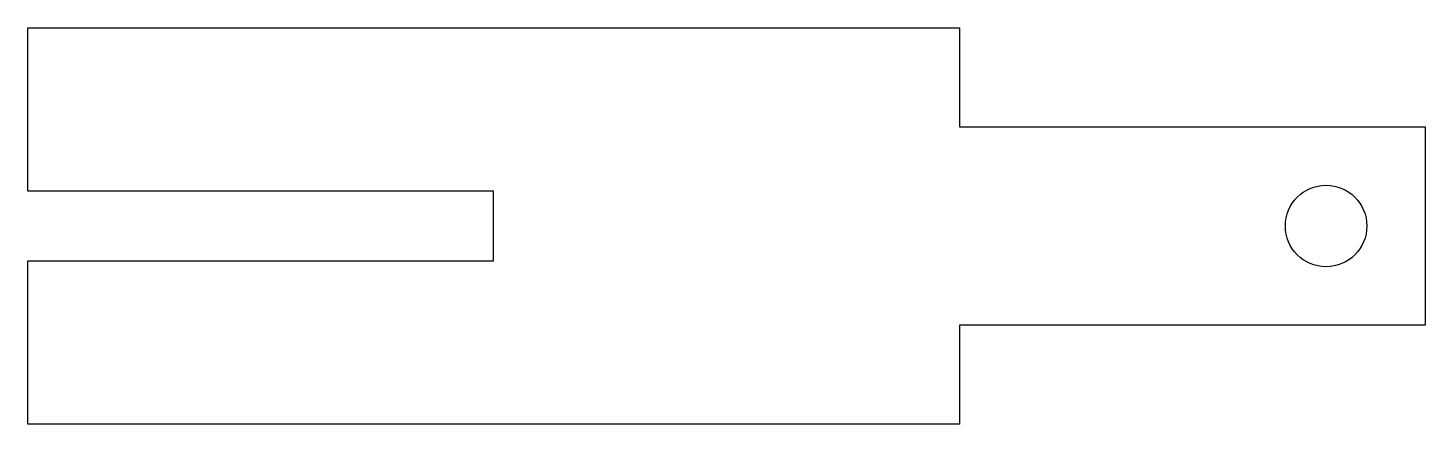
# Model space of a CAD drawing. Header units: millimetres. Extents: x 0 to 60, y 0 to 17.
import ezdxf

# ---------------------------------------------------------------- set-up
doc = ezdxf.new("R2010")
doc.units = ezdxf.units.MM
doc.layers.get('0').update_dxf_attribs({"linetype": 'CONTINUOUS'})

msp = doc.modelspace()

# ---------------------------------------------------------------- linework, layer by layer
msp.add_lwpolyline([(0, 7), (20, 7), (20, 10), (0, 10), (0, 17), (40, 17), (40, 12.75), (60, 12.75), (60, 4.25), (40, 4.25), (40, 0), (0, 0)], close=True)
msp.add_circle((55.75, 8.5), 1.75)

doc.saveas('drawing.dxf')
